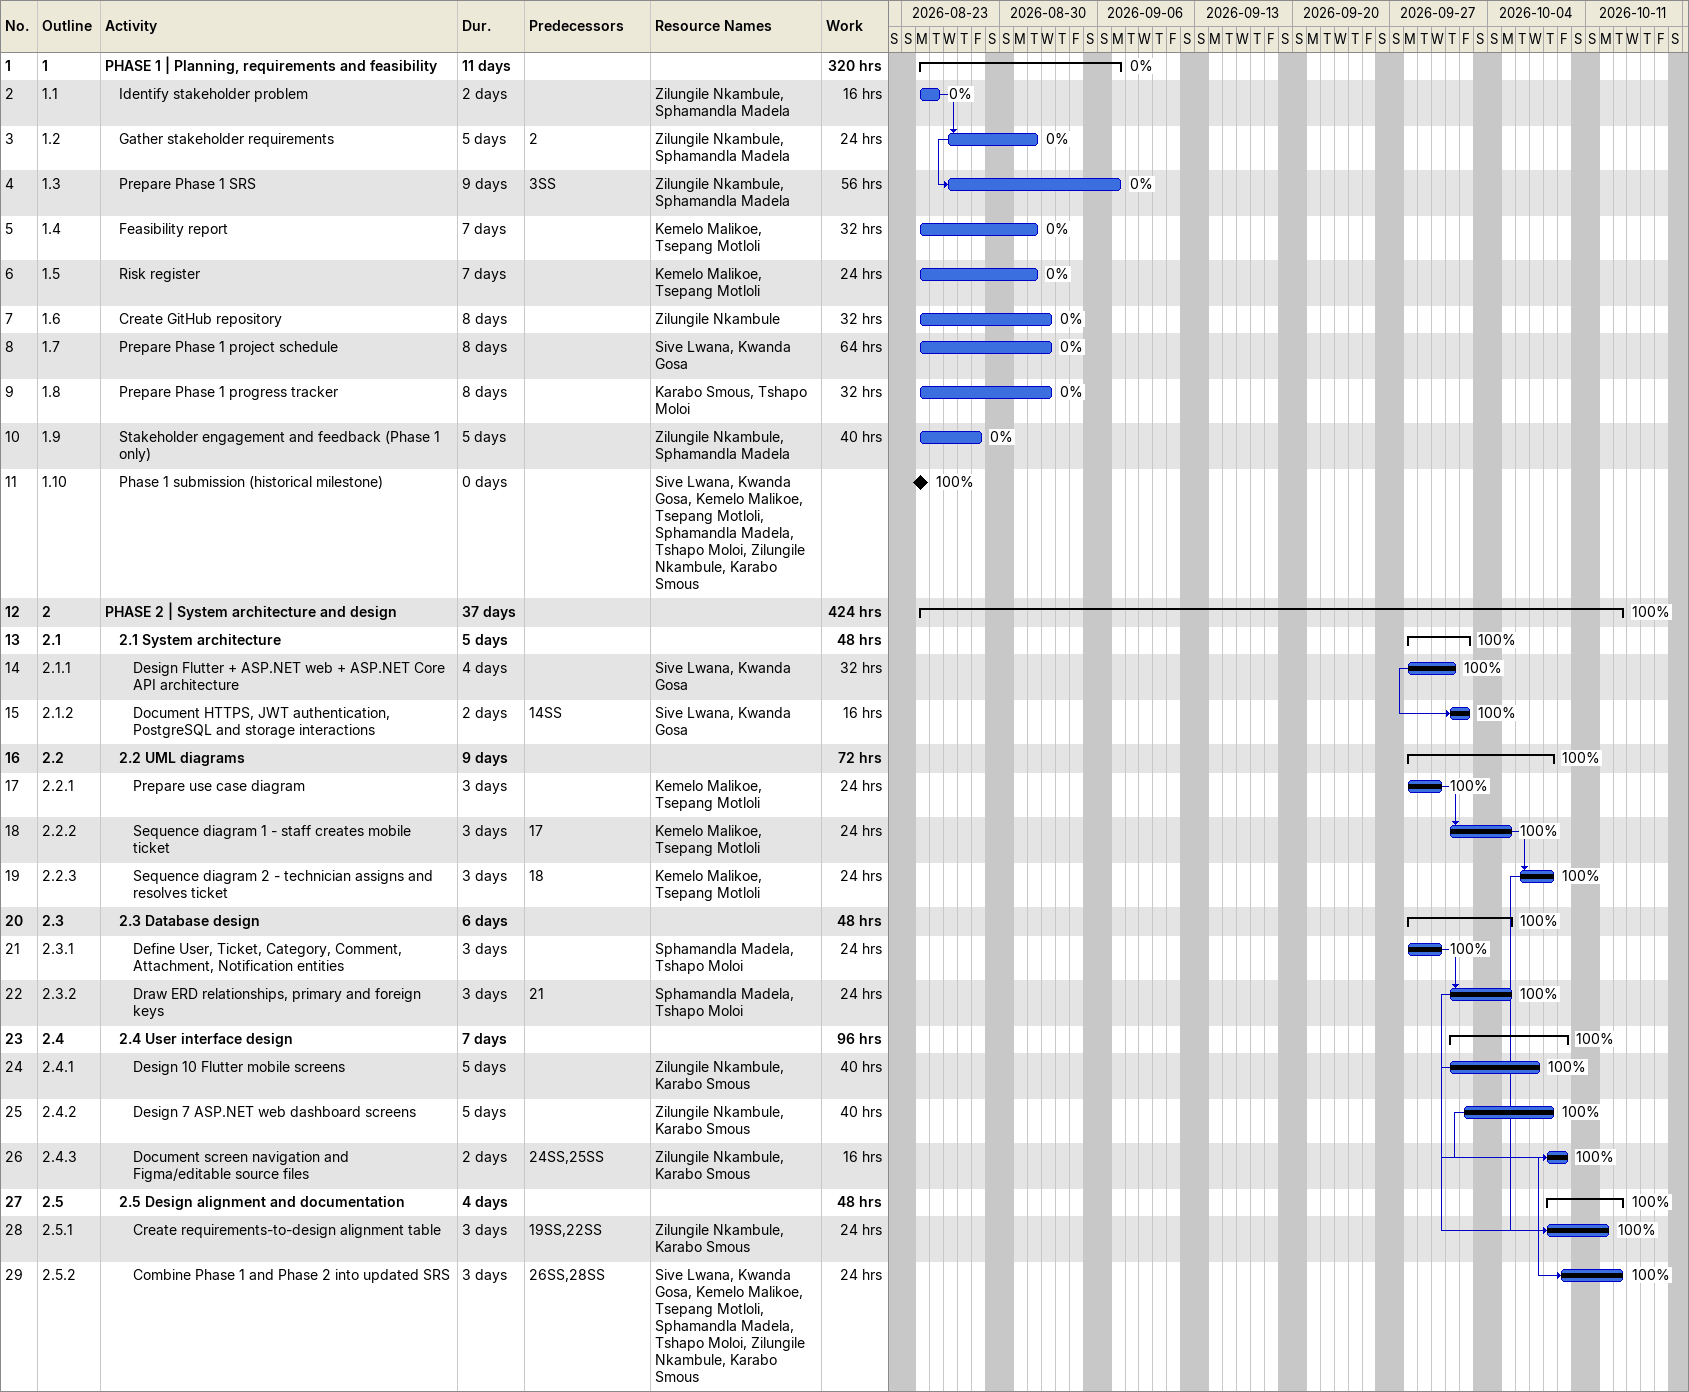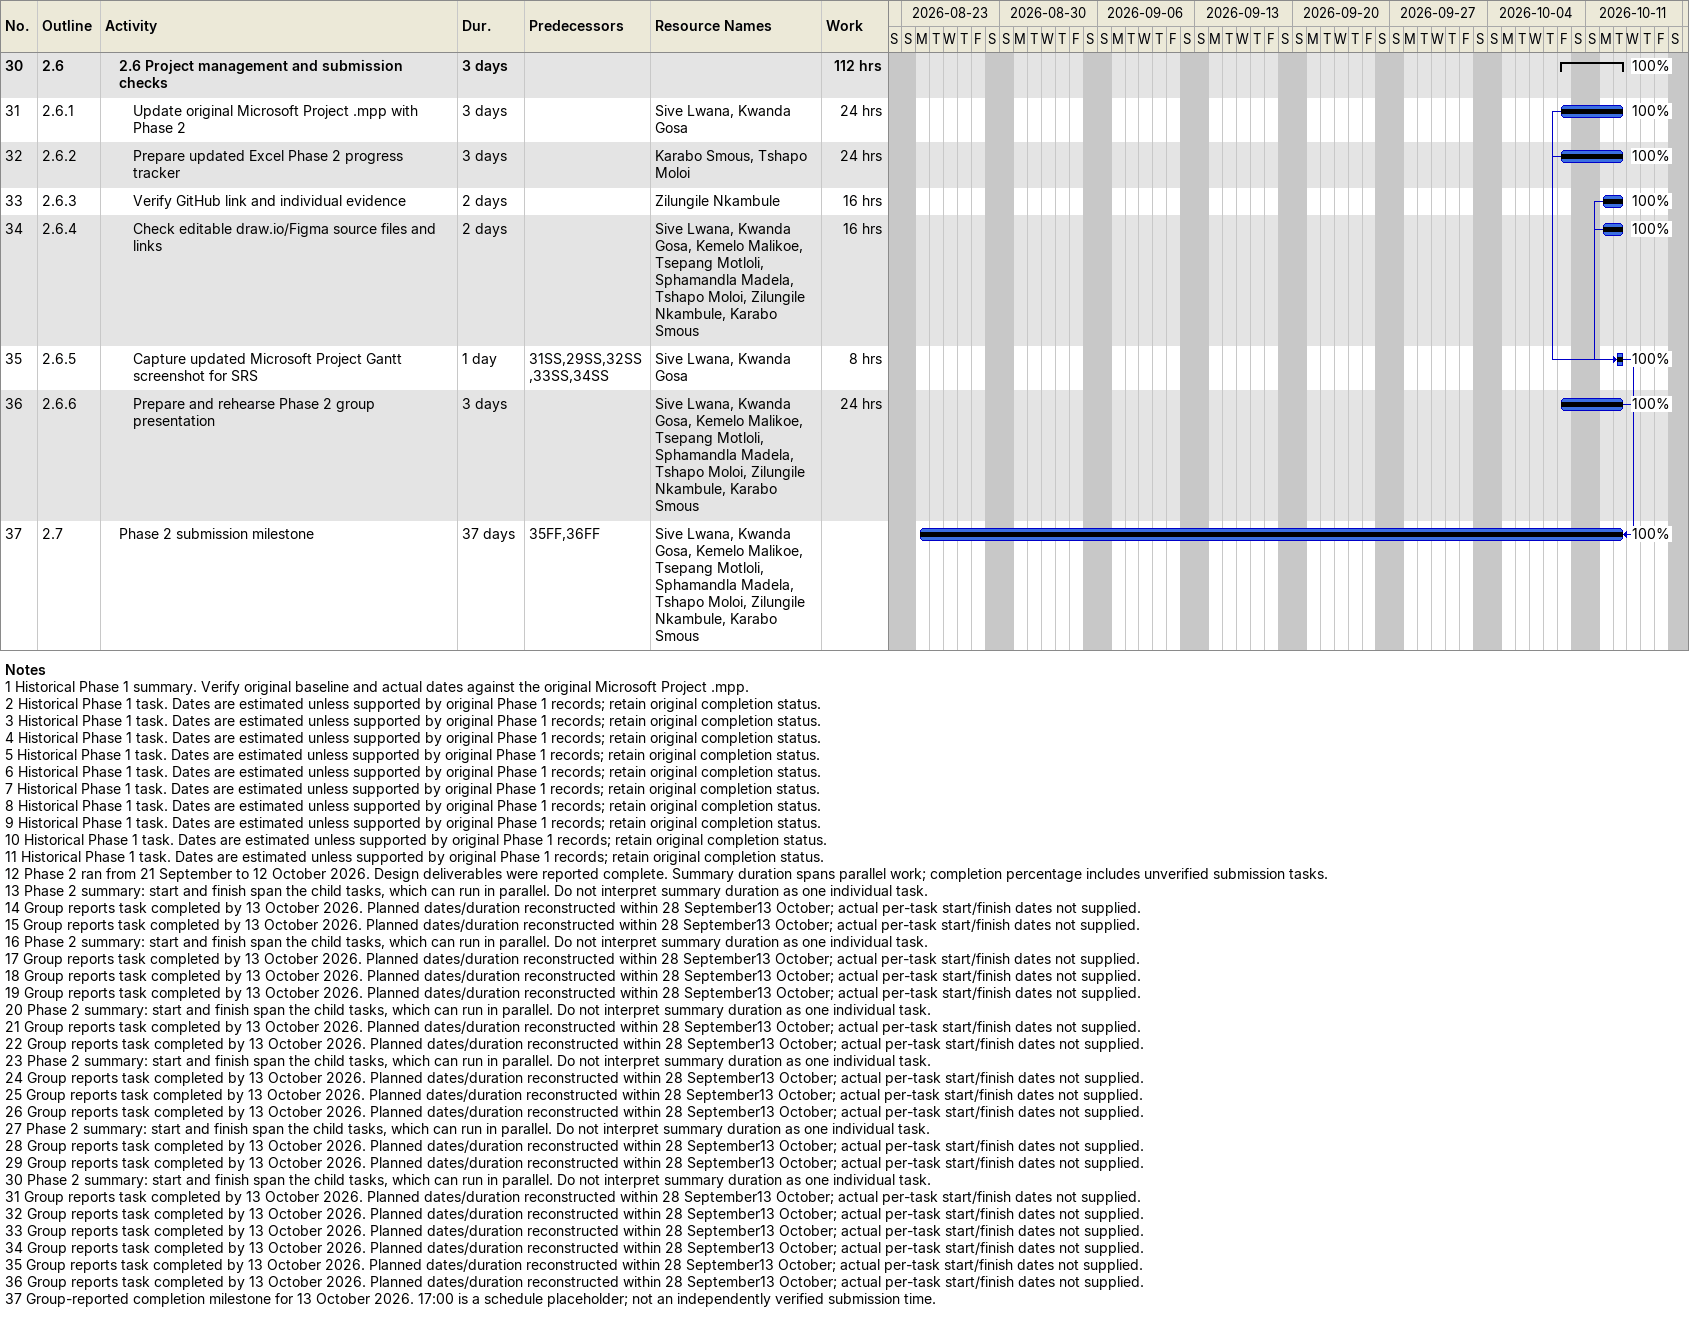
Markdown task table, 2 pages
| ID | WBS | Task | Duration | Start | Finish | Predecessors | Resources | % complete | Work (h) |
|---|---|---|---|---|---|---|---|---|---|
| 1 | 1 | **PHASE 1 \| Planning, requirements and feasibility** | 11d | 2026-08-24 | 2026-09-07 |  |  | 0 | 320 |
| 2 | 1.1 | Identify stakeholder problem | 2d | 2026-08-24 | 2026-08-25 |  | Zilungile Nkambule, Sphamandla Madela | 0 | 16 |
| 3 | 1.2 | Gather stakeholder requirements | 5d | 2026-08-26 | 2026-09-01 | 2 | Zilungile Nkambule, Sphamandla Madela | 0 | 24 |
| 4 | 1.3 | Prepare Phase 1 SRS | 9d | 2026-08-26 | 2026-09-07 | 3SS | Zilungile Nkambule, Sphamandla Madela | 0 | 56 |
| 5 | 1.4 | Feasibility report | 7d | 2026-08-24 | 2026-09-01 |  | Kemelo Malikoe, Tsepang Motloli | 0 | 32 |
| 6 | 1.5 | Risk register | 7d | 2026-08-24 | 2026-09-01 |  | Kemelo Malikoe, Tsepang Motloli | 0 | 24 |
| 7 | 1.6 | Create GitHub repository | 8d | 2026-08-24 | 2026-09-02 |  | Zilungile Nkambule | 0 | 32 |
| 8 | 1.7 | Prepare Phase 1 project schedule | 8d | 2026-08-24 | 2026-09-02 |  | Sive Lwana, Kwanda Gosa | 0 | 64 |
| 9 | 1.8 | Prepare Phase 1 progress tracker | 8d | 2026-08-24 | 2026-09-02 |  | Karabo Smous, Tshapo Moloi | 0 | 32 |
| 10 | 1.9 | Stakeholder engagement and feedback (Phase 1 only) | 5d | 2026-08-24 | 2026-08-28 |  | Zilungile Nkambule, Sphamandla Madela | 0 | 40 |
| 11 | 1.10 | Phase 1 submission (historical milestone) | 0d | 2026-08-24 | 2026-08-24 |  | Sive Lwana, Kwanda Gosa, Kemelo Malikoe, Tsepang Motloli, Sphamandla Madela, Tshapo Moloi, Zilungile Nkambule, Karabo Smous | 100 |  |
| 12 | 2 | **PHASE 2 \| System architecture and design** | 37d | 2026-08-24 | 2026-10-13 |  |  | 100 | 424 |
| 13 | 2.1 | **2.1 System architecture** | 5d | 2026-09-28 | 2026-10-02 |  |  | 100 | 48 |
| 14 | 2.1.1 | Design Flutter + ASP.NET web + ASP.NET Core API architecture | 4d | 2026-09-28 | 2026-10-01 |  | Sive Lwana, Kwanda Gosa | 100 | 32 |
| 15 | 2.1.2 | Document HTTPS, JWT authentication, PostgreSQL and storage interactions | 2d | 2026-10-01 | 2026-10-02 | 14SS | Sive Lwana, Kwanda Gosa | 100 | 16 |
| 16 | 2.2 | **2.2 UML diagrams** | 9d | 2026-09-28 | 2026-10-08 |  |  | 100 | 72 |
| 17 | 2.2.1 | Prepare use case diagram | 3d | 2026-09-28 | 2026-09-30 |  | Kemelo Malikoe, Tsepang Motloli | 100 | 24 |
| 18 | 2.2.2 | Sequence diagram 1 - staff creates mobile ticket | 3d | 2026-10-01 | 2026-10-05 | 17 | Kemelo Malikoe, Tsepang Motloli | 100 | 24 |
| 19 | 2.2.3 | Sequence diagram 2 - technician assigns and resolves ticket | 3d | 2026-10-06 | 2026-10-08 | 18 | Kemelo Malikoe, Tsepang Motloli | 100 | 24 |
| 20 | 2.3 | **2.3 Database design** | 6d | 2026-09-28 | 2026-10-05 |  |  | 100 | 48 |
| 21 | 2.3.1 | Define User, Ticket, Category, Comment, Attachment, Notification entities | 3d | 2026-09-28 | 2026-09-30 |  | Sphamandla Madela, Tshapo Moloi | 100 | 24 |
| 22 | 2.3.2 | Draw ERD relationships, primary and foreign keys | 3d | 2026-10-01 | 2026-10-05 | 21 | Sphamandla Madela, Tshapo Moloi | 100 | 24 |
| 23 | 2.4 | **2.4 User interface design** | 7d | 2026-10-01 | 2026-10-09 |  |  | 100 | 96 |
| 24 | 2.4.1 | Design 10 Flutter mobile screens | 5d | 2026-10-01 | 2026-10-07 |  | Zilungile Nkambule, Karabo Smous | 100 | 40 |
| 25 | 2.4.2 | Design 7 ASP.NET web dashboard screens | 5d | 2026-10-02 | 2026-10-08 |  | Zilungile Nkambule, Karabo Smous | 100 | 40 |
| 26 | 2.4.3 | Document screen navigation and Figma/editable source files | 2d | 2026-10-08 | 2026-10-09 | 24SS, 25SS | Zilungile Nkambule, Karabo Smous | 100 | 16 |
| 27 | 2.5 | **2.5 Design alignment and documentation** | 4d | 2026-10-08 | 2026-10-13 |  |  | 100 | 48 |
| 28 | 2.5.1 | Create requirements-to-design alignment table | 3d | 2026-10-08 | 2026-10-12 | 19SS, 22SS | Zilungile Nkambule, Karabo Smous | 100 | 24 |
| 29 | 2.5.2 | Combine Phase 1 and Phase 2 into updated SRS | 3d | 2026-10-09 | 2026-10-13 | 26SS, 28SS | Sive Lwana, Kwanda Gosa, Kemelo Malikoe, Tsepang Motloli, Sphamandla Madela, Tshapo Moloi, Zilungile Nkambule, Karabo Smous | 100 | 24 |
| 30 | 2.6 | **2.6 Project management and submission checks** | 3d | 2026-10-09 | 2026-10-13 |  |  | 100 | 112 |
| 31 | 2.6.1 | Update original Microsoft Project .mpp with Phase 2 | 3d | 2026-10-09 | 2026-10-13 |  | Sive Lwana, Kwanda Gosa | 100 | 24 |
| 32 | 2.6.2 | Prepare updated Excel Phase 2 progress tracker | 3d | 2026-10-09 | 2026-10-13 |  | Karabo Smous, Tshapo Moloi | 100 | 24 |
| 33 | 2.6.3 | Verify GitHub link and individual evidence | 2d | 2026-10-12 | 2026-10-13 |  | Zilungile Nkambule | 100 | 16 |
| 34 | 2.6.4 | Check editable draw.io/Figma source files and links | 2d | 2026-10-12 | 2026-10-13 |  | Sive Lwana, Kwanda Gosa, Kemelo Malikoe, Tsepang Motloli, Sphamandla Madela, Tshapo Moloi, Zilungile Nkambule, Karabo Smous | 100 | 16 |
| 35 | 2.6.5 | Capture updated Microsoft Project Gantt screenshot for SRS | 1d | 2026-10-13 | 2026-10-13 | 31SS, 29SS, 32SS, 33SS, 34SS | Sive Lwana, Kwanda Gosa | 100 | 8 |
| 36 | 2.6.6 | Prepare and rehearse Phase 2 group presentation | 3d | 2026-10-09 | 2026-10-13 |  | Sive Lwana, Kwanda Gosa, Kemelo Malikoe, Tsepang Motloli, Sphamandla Madela, Tshapo Moloi, Zilungile Nkambule, Karabo Smous | 100 | 24 |
| 37 | 2.7 | Phase 2 submission milestone | 37d | 2026-08-24 | 2026-10-13 | 35FF, 36FF | Sive Lwana, Kwanda Gosa, Kemelo Malikoe, Tsepang Motloli, Sphamandla Madela, Tshapo Moloi, Zilungile Nkambule, Karabo Smous | 100 |  |

Notes
- 1: Historical Phase 1 summary. Verify original baseline and actual dates against the original Microsoft Project .mpp.
- 2: Historical Phase 1 task. Dates are estimated unless supported by original Phase 1 records; retain original completion status.
- 3: Historical Phase 1 task. Dates are estimated unless supported by original Phase 1 records; retain original completion status.
- 4: Historical Phase 1 task. Dates are estimated unless supported by original Phase 1 records; retain original completion status.
- 5: Historical Phase 1 task. Dates are estimated unless supported by original Phase 1 records; retain original completion status.
- 6: Historical Phase 1 task. Dates are estimated unless supported by original Phase 1 records; retain original completion status.
- 7: Historical Phase 1 task. Dates are estimated unless supported by original Phase 1 records; retain original completion status.
- 8: Historical Phase 1 task. Dates are estimated unless supported by original Phase 1 records; retain original completion status.
- 9: Historical Phase 1 task. Dates are estimated unless supported by original Phase 1 records; retain original completion status.
- 10: Historical Phase 1 task. Dates are estimated unless supported by original Phase 1 records; retain original completion status.
- 11: Historical Phase 1 task. Dates are estimated unless supported by original Phase 1 records; retain original completion status.
- 12: Phase 2 ran from 21 September to 12 October 2026. Design deliverables were reported complete. Summary duration spans parallel work; completion percentage includes unverified submission tasks.
- 13: Phase 2 summary: start and finish span the child tasks, which can run in parallel. Do not interpret summary duration as one individual task.
- 14: Group reports task completed by 13 October 2026. Planned dates/duration reconstructed within 28 September13 October; actual per-task start/finish dates not supplied.
- 15: Group reports task completed by 13 October 2026. Planned dates/duration reconstructed within 28 September13 October; actual per-task start/finish dates not supplied.
- 16: Phase 2 summary: start and finish span the child tasks, which can run in parallel. Do not interpret summary duration as one individual task.
- 17: Group reports task completed by 13 October 2026. Planned dates/duration reconstructed within 28 September13 October; actual per-task start/finish dates not supplied.
- 18: Group reports task completed by 13 October 2026. Planned dates/duration reconstructed within 28 September13 October; actual per-task start/finish dates not supplied.
- 19: Group reports task completed by 13 October 2026. Planned dates/duration reconstructed within 28 September13 October; actual per-task start/finish dates not supplied.
- 20: Phase 2 summary: start and finish span the child tasks, which can run in parallel. Do not interpret summary duration as one individual task.
- 21: Group reports task completed by 13 October 2026. Planned dates/duration reconstructed within 28 September13 October; actual per-task start/finish dates not supplied.
- 22: Group reports task completed by 13 October 2026. Planned dates/duration reconstructed within 28 September13 October; actual per-task start/finish dates not supplied.
- 23: Phase 2 summary: start and finish span the child tasks, which can run in parallel. Do not interpret summary duration as one individual task.
- 24: Group reports task completed by 13 October 2026. Planned dates/duration reconstructed within 28 September13 October; actual per-task start/finish dates not supplied.
- 25: Group reports task completed by 13 October 2026. Planned dates/duration reconstructed within 28 September13 October; actual per-task start/finish dates not supplied.
- 26: Group reports task completed by 13 October 2026. Planned dates/duration reconstructed within 28 September13 October; actual per-task start/finish dates not supplied.
- 27: Phase 2 summary: start and finish span the child tasks, which can run in parallel. Do not interpret summary duration as one individual task.
- 28: Group reports task completed by 13 October 2026. Planned dates/duration reconstructed within 28 September13 October; actual per-task start/finish dates not supplied.
- 29: Group reports task completed by 13 October 2026. Planned dates/duration reconstructed within 28 September13 October; actual per-task start/finish dates not supplied.
- 30: Phase 2 summary: start and finish span the child tasks, which can run in parallel. Do not interpret summary duration as one individual task.
- 31: Group reports task completed by 13 October 2026. Planned dates/duration reconstructed within 28 September13 October; actual per-task start/finish dates not supplied.
- 32: Group reports task completed by 13 October 2026. Planned dates/duration reconstructed within 28 September13 October; actual per-task start/finish dates not supplied.
- 33: Group reports task completed by 13 October 2026. Planned dates/duration reconstructed within 28 September13 October; actual per-task start/finish dates not supplied.
- 34: Group reports task completed by 13 October 2026. Planned dates/duration reconstructed within 28 September13 October; actual per-task start/finish dates not supplied.
- 35: Group reports task completed by 13 October 2026. Planned dates/duration reconstructed within 28 September13 October; actual per-task start/finish dates not supplied.
- 36: Group reports task completed by 13 October 2026. Planned dates/duration reconstructed within 28 September13 October; actual per-task start/finish dates not supplied.
- 37: Group-reported completion milestone for 13 October 2026. 17:00 is a schedule placeholder; not an independently verified submission time.
